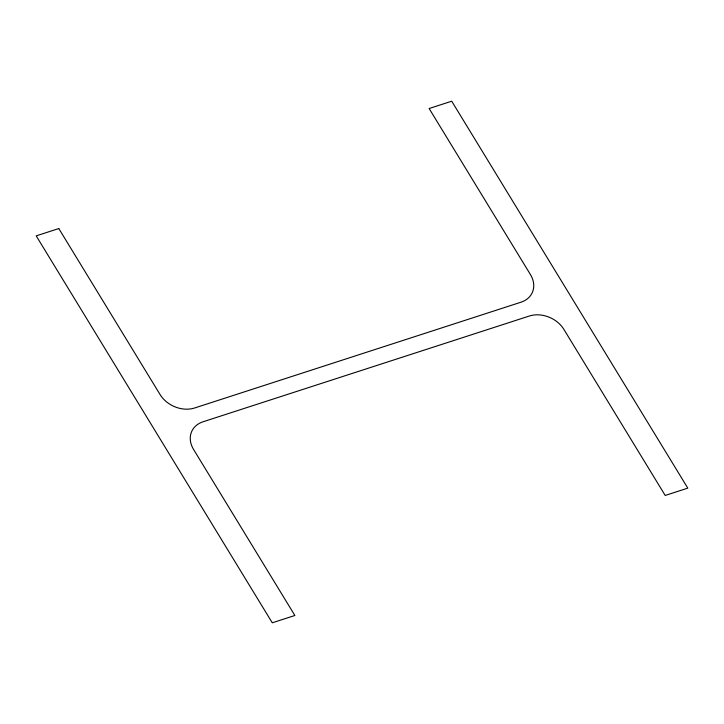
<?xml version="1.0" encoding="UTF-8"?>
<svg xmlns="http://www.w3.org/2000/svg" width="724" height="724" viewBox="0 0 724 724"><rect width="100%" height="100%" fill="white"/><g stroke="black" fill="none" stroke-linecap="round" stroke-linejoin="round"><path stroke-width="1.09" d="M58.798 228.549L36.2 235.87L272.278 622.803L294.867 615.481L193.561 449.432A26.227 20.634 24.8 0 1 203.064 421.775L529.353 316.017A26.227 20.634 24.8 0 1 563.896 329.402L665.202 495.451L687.8 488.13L451.722 101.197L429.133 108.519L530.439 274.568A26.227 20.634 24.8 0 1 520.936 302.225L194.647 407.983A26.227 20.634 24.8 0 1 160.104 394.598L58.798 228.549"/></g></svg>
